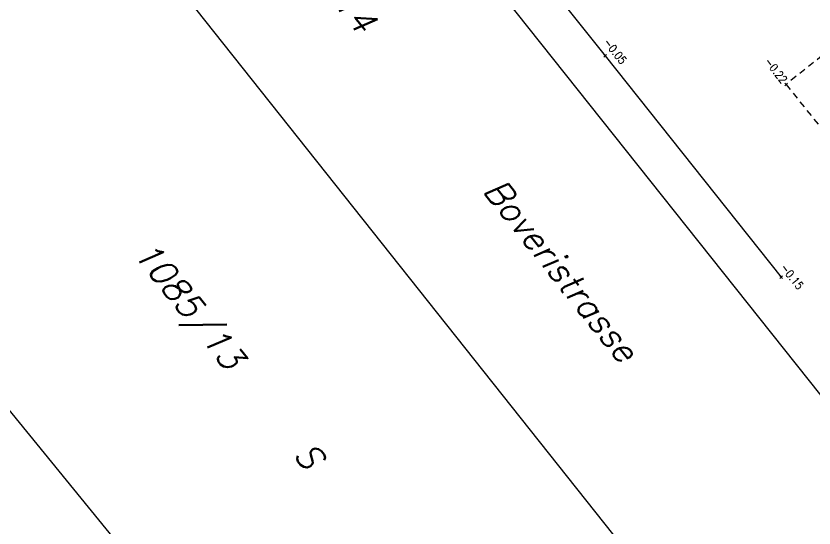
# Model space of a CAD drawing. Extents: x 3463485 to 3463732, y 5485922 to 5486179.
# Drawn here: x 3463546.17 to 3463591.05, y 5486011.38 to 5486040.17 of the extents above; entities that cross this region are included whole.
import ezdxf

# ---------------------------------------------------------------- set-up
doc = ezdxf.new("R2010")
doc.units = 0
doc.linetypes.add('AUSGEZOGEN', pattern=[0])
doc.linetypes.add('GESTRICHELT1', pattern=[0.625, 0.375, -0.25])
for name, color, linetype in [('AUFNAHME_270513', 2, 'AUSGEZOGEN'), ('FLST_NR', 2, 'AUSGEZOGEN'), ('GRENZEN_FLURST_NR', 2, 'AUSGEZOGEN')]:
    doc.layers.add(name, color=color, linetype=linetype)
doc.styles.get("Standard").update_dxf_attribs({"font": 'ROMANS'})

msp = doc.modelspace()

# ---------------------------------------------------------------- linework, layer by layer
at = {"layer": 'AUFNAHME_270513', "color": 1}
for p, q in [((3463567.53885, 5486052.7026), (3463579.30793, 5486037.92691)), ((3463579.23293, 5486037.85191), (3463579.38293, 5486038.00191)), ((3463579.38293, 5486037.85191), (3463579.23293, 5486038.00191)), ((3463579.30793, 5486037.92691, -0.048), (3463589.20731, 5486025.48582, -0.15)), ((3463589.4013, 5486036.24544), (3463589.5513, 5486036.39544)), ((3463589.5513, 5486036.24544), (3463589.4013, 5486036.39544)), ((3463589.13231, 5486025.41082), (3463589.28231, 5486025.56082)), ((3463589.28231, 5486025.41082), (3463589.13231, 5486025.56082))]:
    msp.add_line(p, q, dxfattribs=at)
at = {"layer": 'AUFNAHME_270513', "color": 1, "linetype": 'GESTRICHELT1'}
for p, q in [((3463599.34269, 5486044.16681, -0.233), (3463589.4763, 5486036.32044, -0.223)), ((3463589.4763, 5486036.32044, -0.223), (3463592.30628, 5486032.80745, -0.334))]:
    msp.add_line(p, q, dxfattribs=at)
at = {"layer": 'AUFNAHME_270513'}
for p in [(3463579.30793, 5486037.92691, -0.048), (3463589.4763, 5486036.32044, -0.223), (3463589.20731, 5486025.48582, -0.15)]:
    msp.add_point(p, dxfattribs=at)
at = {"layer": 'GRENZEN_FLURST_NR', "color": 3, "linetype": 'AUSGEZOGEN'}
for p, q in [((3463599.49, 5485986.23, 0.098), (3463508.20474, 5486101.05674)), ((3463607.31, 5485998.87, 0.098), (3463554.38, 5486065.45, 0.098)), ((3463569.56, 5485988.91, 0.098), (3463531.79, 5486035.175, 0.098))]:
    msp.add_line(p, q, dxfattribs=at)

# ---------------------------------------------------------------- texts
at = {"layer": 'AUFNAHME_270513', "color": 4, "width": 0.875}
for s, p in [('-0.05', (3463579.18806, 5486038.67473)), ('-0.22', (3463588.23142, 5486037.59326)), ('-0.15', (3463589.13743, 5486026.00864))]:
    msp.add_text(s, height=0.45, rotation=308.5, dxfattribs=at).set_placement(p)
at = {"layer": 'FLST_NR', "oblique": 15}
for s, p in [('1085/14          Boveristrasse', (3463560.13333, 5486045.74667)), ('1085/13     S', (3463552.71667, 5486026.83))]:
    msp.add_text(s, height=1.4, rotation=308.5, dxfattribs=at).set_placement(p)

doc.saveas('drawing.dxf')
